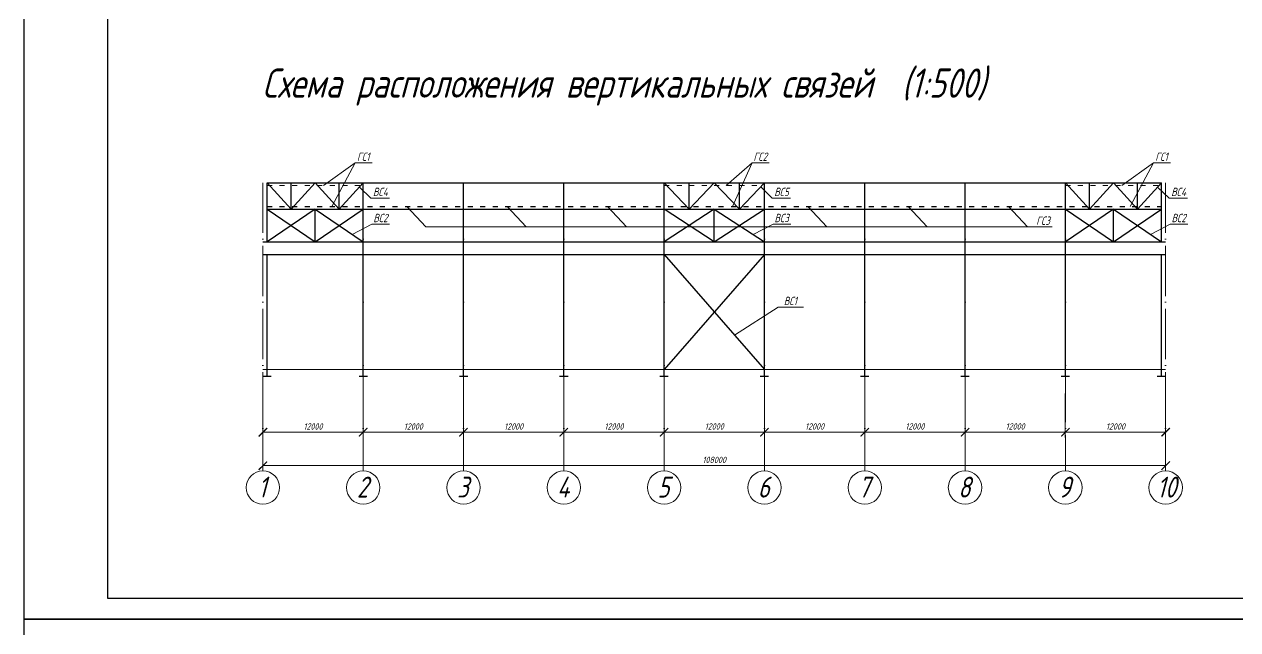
# Model space of a CAD drawing. Header units: millimetres. Extents: x 1665 to 4316, y 443 to 1647.
# Drawn here: x 1665 to 1955.4, y 1050.5 to 1195.4 of the extents above; entities that cross this region are included whole.
import ezdxf

# ---------------------------------------------------------------- set-up
doc = ezdxf.new("R2010")
doc.units = ezdxf.units.MM
doc.linetypes.add('ACAD_ISO03W100', pattern=[30, 12, -18])
doc.linetypes.add('ACAD_ISO04W100', pattern=[30, 24, -3, 0, -3])
doc.layers.get('0').update_dxf_attribs({"lineweight": 18})
doc.styles.get("Standard").update_dxf_attribs({"font": 'romans.shx', "width": 0.75, "oblique": 15, "height": 1.5})
doc.dimstyles.new('ISO-25', dxfattribs={"dimtxt": 1.5, "dimasz": 2, "dimexe": 1.25, "dimexo": 0.625, "dimtad": 1, "dimtxsty": 'Standard', "dimblk": 'ARCHTICK', "dimcen": 2.5, "dimadec": 0, "dimazin": 0, "dimtfac": 1, "dimtmove": 0, "dimatfit": 3, "dimldrblk": 'NONE', "dimfxl": 1, "dimlwd": 18, "dimlwe": 18, "dimarcsym": 0})

# ---------------------------------------------------------------- blocks, each defined once
blk = doc.blocks.new('_ArchTick')
at = {"color": 0, "linetype": 'ByBlock', "const_width": 0.15}
blk.add_lwpolyline([(-0.5, -0.5), (0.5, 0.5)], dxfattribs=at)
blk = doc.blocks.new('*D62')
at = {"color": 0, "lineweight": 18, "transparency": 16777216}
for p, q in [((1722.12, 1106.98), (1722.12, 1096.49)), ((1746.12, 1106.98), (1746.12, 1096.49)), ((1722.12, 1097.74), (1746.12, 1097.74))]:
    blk.add_line(p, q, dxfattribs=at)
at = {"layer": 'Defpoints', "color": 0, "transparency": 16777216}
for p in [(1722.12, 1107.6), (1746.12, 1107.6), (1746.12, 1097.74)]:
    blk.add_point(p, dxfattribs=at)
at = {"color": 0, "lineweight": 18, "transparency": 16777216, "xscale": 2, "yscale": 2, "zscale": 2, "rotation": 180}
blk.add_blockref('_ArchTick', (1722.12, 1097.74), dxfattribs=at)
at = {"color": 0, "lineweight": 18, "transparency": 16777216, "xscale": 2, "yscale": 2, "zscale": 2}
blk.add_blockref('_ArchTick', (1746.12, 1097.74), dxfattribs=at)
at = {"color": 0, "transparency": 16777216, "insert": (1734.12, 1099.12), "char_height": 1.5, "attachment_point": 5}
blk.add_mtext('12000', dxfattribs=at)
blk = doc.blocks.new('_None')
blk = doc.blocks.new('*D63')
at = {"color": 0, "lineweight": 18, "transparency": 16777216}
for p, q in [((1746.12, 1106.98), (1746.12, 1096.49)), ((1770.12, 1106.98), (1770.12, 1096.49)), ((1746.12, 1097.74), (1770.12, 1097.74))]:
    blk.add_line(p, q, dxfattribs=at)
at = {"layer": 'Defpoints', "color": 0, "transparency": 16777216}
for p in [(1746.12, 1107.6), (1770.12, 1107.6), (1770.12, 1097.74)]:
    blk.add_point(p, dxfattribs=at)
at = {"color": 0, "lineweight": 18, "transparency": 16777216, "xscale": 2, "yscale": 2, "zscale": 2, "rotation": 180}
blk.add_blockref('_ArchTick', (1746.12, 1097.74), dxfattribs=at)
at = {"color": 0, "lineweight": 18, "transparency": 16777216, "xscale": 2, "yscale": 2, "zscale": 2}
blk.add_blockref('_ArchTick', (1770.12, 1097.74), dxfattribs=at)
at = {"color": 0, "transparency": 16777216, "insert": (1758.12, 1099.12), "char_height": 1.5, "attachment_point": 5}
blk.add_mtext('12000', dxfattribs=at)
blk = doc.blocks.new('*D64')
at = {"color": 0, "lineweight": 18, "transparency": 16777216}
for p, q in [((1770.12, 1106.98), (1770.12, 1096.49)), ((1794.12, 1106.98), (1794.12, 1096.49)), ((1770.12, 1097.74), (1794.12, 1097.74))]:
    blk.add_line(p, q, dxfattribs=at)
at = {"layer": 'Defpoints', "color": 0, "transparency": 16777216}
for p in [(1770.12, 1107.6), (1794.12, 1107.6), (1794.12, 1097.74)]:
    blk.add_point(p, dxfattribs=at)
at = {"color": 0, "lineweight": 18, "transparency": 16777216, "xscale": 2, "yscale": 2, "zscale": 2, "rotation": 180}
blk.add_blockref('_ArchTick', (1770.12, 1097.74), dxfattribs=at)
at = {"color": 0, "lineweight": 18, "transparency": 16777216, "xscale": 2, "yscale": 2, "zscale": 2}
blk.add_blockref('_ArchTick', (1794.12, 1097.74), dxfattribs=at)
at = {"color": 0, "transparency": 16777216, "insert": (1782.12, 1099.12), "char_height": 1.5, "attachment_point": 5}
blk.add_mtext('12000', dxfattribs=at)
blk = doc.blocks.new('*D65')
at = {"color": 0, "lineweight": 18, "transparency": 16777216}
for p, q in [((1794.12, 1106.98), (1794.12, 1096.49)), ((1818.12, 1106.98), (1818.12, 1096.49)), ((1794.12, 1097.74), (1818.12, 1097.74))]:
    blk.add_line(p, q, dxfattribs=at)
at = {"layer": 'Defpoints', "color": 0, "transparency": 16777216}
for p in [(1794.12, 1107.6), (1818.12, 1107.6), (1818.12, 1097.74)]:
    blk.add_point(p, dxfattribs=at)
at = {"color": 0, "lineweight": 18, "transparency": 16777216, "xscale": 2, "yscale": 2, "zscale": 2, "rotation": 180}
blk.add_blockref('_ArchTick', (1794.12, 1097.74), dxfattribs=at)
at = {"color": 0, "lineweight": 18, "transparency": 16777216, "xscale": 2, "yscale": 2, "zscale": 2}
blk.add_blockref('_ArchTick', (1818.12, 1097.74), dxfattribs=at)
at = {"color": 0, "transparency": 16777216, "insert": (1806.12, 1099.12), "char_height": 1.5, "attachment_point": 5}
blk.add_mtext('12000', dxfattribs=at)
blk = doc.blocks.new('*D66')
at = {"color": 0, "lineweight": 18, "transparency": 16777216}
for p, q in [((1818.12, 1106.98), (1818.12, 1096.49)), ((1842.12, 1106.98), (1842.12, 1096.49)), ((1818.12, 1097.74), (1842.12, 1097.74))]:
    blk.add_line(p, q, dxfattribs=at)
at = {"layer": 'Defpoints', "color": 0, "transparency": 16777216}
for p in [(1818.12, 1107.6), (1842.12, 1107.6), (1842.12, 1097.74)]:
    blk.add_point(p, dxfattribs=at)
at = {"color": 0, "lineweight": 18, "transparency": 16777216, "xscale": 2, "yscale": 2, "zscale": 2, "rotation": 180}
blk.add_blockref('_ArchTick', (1818.12, 1097.74), dxfattribs=at)
at = {"color": 0, "lineweight": 18, "transparency": 16777216, "xscale": 2, "yscale": 2, "zscale": 2}
blk.add_blockref('_ArchTick', (1842.12, 1097.74), dxfattribs=at)
at = {"color": 0, "transparency": 16777216, "insert": (1830.12, 1099.12), "char_height": 1.5, "attachment_point": 5}
blk.add_mtext('12000', dxfattribs=at)
blk = doc.blocks.new('*D67')
at = {"color": 0, "lineweight": 18, "transparency": 16777216}
for p, q in [((1842.12, 1106.98), (1842.12, 1096.49)), ((1866.12, 1106.98), (1866.12, 1096.49)), ((1842.12, 1097.74), (1866.12, 1097.74))]:
    blk.add_line(p, q, dxfattribs=at)
at = {"layer": 'Defpoints', "color": 0, "transparency": 16777216}
for p in [(1842.12, 1107.6), (1866.12, 1107.6), (1866.12, 1097.74)]:
    blk.add_point(p, dxfattribs=at)
at = {"color": 0, "lineweight": 18, "transparency": 16777216, "xscale": 2, "yscale": 2, "zscale": 2, "rotation": 180}
blk.add_blockref('_ArchTick', (1842.12, 1097.74), dxfattribs=at)
at = {"color": 0, "lineweight": 18, "transparency": 16777216, "xscale": 2, "yscale": 2, "zscale": 2}
blk.add_blockref('_ArchTick', (1866.12, 1097.74), dxfattribs=at)
at = {"color": 0, "transparency": 16777216, "insert": (1854.12, 1099.12), "char_height": 1.5, "attachment_point": 5}
blk.add_mtext('12000', dxfattribs=at)
blk = doc.blocks.new('*D68')
at = {"color": 0, "lineweight": 18, "transparency": 16777216}
for p, q in [((1866.12, 1106.98), (1866.12, 1096.49)), ((1890.12, 1106.98), (1890.12, 1096.49)), ((1866.12, 1097.74), (1890.12, 1097.74))]:
    blk.add_line(p, q, dxfattribs=at)
at = {"layer": 'Defpoints', "color": 0, "transparency": 16777216}
for p in [(1866.12, 1107.6), (1890.12, 1107.6), (1890.12, 1097.74)]:
    blk.add_point(p, dxfattribs=at)
at = {"color": 0, "lineweight": 18, "transparency": 16777216, "xscale": 2, "yscale": 2, "zscale": 2, "rotation": 180}
blk.add_blockref('_ArchTick', (1866.12, 1097.74), dxfattribs=at)
at = {"color": 0, "lineweight": 18, "transparency": 16777216, "xscale": 2, "yscale": 2, "zscale": 2}
blk.add_blockref('_ArchTick', (1890.12, 1097.74), dxfattribs=at)
at = {"color": 0, "transparency": 16777216, "insert": (1878.12, 1099.12), "char_height": 1.5, "attachment_point": 5}
blk.add_mtext('12000', dxfattribs=at)
blk = doc.blocks.new('*D69')
at = {"color": 0, "lineweight": 18, "transparency": 16777216}
for p, q in [((1890.12, 1106.98), (1890.12, 1096.49)), ((1914.12, 1106.98), (1914.12, 1096.49)), ((1890.12, 1097.74), (1914.12, 1097.74))]:
    blk.add_line(p, q, dxfattribs=at)
at = {"layer": 'Defpoints', "color": 0, "transparency": 16777216}
for p in [(1890.12, 1107.6), (1914.12, 1107.6), (1914.12, 1097.74)]:
    blk.add_point(p, dxfattribs=at)
at = {"color": 0, "lineweight": 18, "transparency": 16777216, "xscale": 2, "yscale": 2, "zscale": 2, "rotation": 180}
blk.add_blockref('_ArchTick', (1890.12, 1097.74), dxfattribs=at)
at = {"color": 0, "lineweight": 18, "transparency": 16777216, "xscale": 2, "yscale": 2, "zscale": 2}
blk.add_blockref('_ArchTick', (1914.12, 1097.74), dxfattribs=at)
at = {"color": 0, "transparency": 16777216, "insert": (1902.12, 1099.12), "char_height": 1.5, "attachment_point": 5}
blk.add_mtext('12000', dxfattribs=at)
blk = doc.blocks.new('*D70')
at = {"color": 0, "lineweight": 18, "transparency": 16777216}
for p, q in [((1914.12, 1106.98), (1914.12, 1096.49)), ((1938.12, 1106.98), (1938.12, 1096.49)), ((1914.12, 1097.74), (1938.12, 1097.74))]:
    blk.add_line(p, q, dxfattribs=at)
at = {"layer": 'Defpoints', "color": 0, "transparency": 16777216}
for p in [(1914.12, 1107.6), (1938.12, 1107.6), (1938.12, 1097.74)]:
    blk.add_point(p, dxfattribs=at)
at = {"color": 0, "lineweight": 18, "transparency": 16777216, "xscale": 2, "yscale": 2, "zscale": 2, "rotation": 180}
blk.add_blockref('_ArchTick', (1914.12, 1097.74), dxfattribs=at)
at = {"color": 0, "lineweight": 18, "transparency": 16777216, "xscale": 2, "yscale": 2, "zscale": 2}
blk.add_blockref('_ArchTick', (1938.12, 1097.74), dxfattribs=at)
at = {"color": 0, "transparency": 16777216, "insert": (1926.12, 1099.12), "char_height": 1.5, "attachment_point": 5}
blk.add_mtext('12000', dxfattribs=at)
blk = doc.blocks.new('*D71')
at = {"color": 0, "lineweight": 18, "transparency": 16777216}
for p, q in [((1722.12, 1109.12), (1722.12, 1088.49)), ((1938.12, 1109.12), (1938.12, 1088.49)), ((1722.12, 1089.74), (1938.12, 1089.74))]:
    blk.add_line(p, q, dxfattribs=at)
at = {"layer": 'Defpoints', "color": 0, "transparency": 16777216}
for p in [(1722.12, 1109.74), (1938.12, 1109.74), (1938.12, 1089.74)]:
    blk.add_point(p, dxfattribs=at)
at = {"color": 0, "lineweight": 18, "transparency": 16777216, "xscale": 2, "yscale": 2, "zscale": 2, "rotation": 180}
blk.add_blockref('_ArchTick', (1722.12, 1089.74), dxfattribs=at)
at = {"color": 0, "lineweight": 18, "transparency": 16777216, "xscale": 2, "yscale": 2, "zscale": 2}
blk.add_blockref('_ArchTick', (1938.12, 1089.74), dxfattribs=at)
at = {"color": 0, "transparency": 16777216, "insert": (1830.12, 1091.12), "char_height": 1.5, "attachment_point": 5}
blk.add_mtext('108000', dxfattribs=at)

msp = doc.modelspace()

# ---------------------------------------------------------------- linework, layer by layer
at = {"lineweight": -2}
for p, q in [((1665.02, 1052.955), (1665.02, 1646.955)), ((2506.02, 1052.955), (1665.02, 1052.955)), ((1665.02, 1052.955), (2506.02, 1052.955)), ((1665.02, 458.955), (1665.02, 1052.955))]:
    msp.add_line(p, q, dxfattribs=at)
at = {"lineweight": 30}
for p, q in [((1685.02, 1057.955), (1685.02, 1641.955)), ((1723.125, 1157.442), (1728.875, 1151.142)), ((1728.875, 1151.142), (1734.625, 1157.442)), ((1728.875, 1151.142), (1728.875, 1157.442)), ((1734.625, 1157.442), (1740.375, 1151.142)), ((1740.375, 1151.142), (1746.125, 1157.442)), ((1740.375, 1151.142), (1740.375, 1157.442)), ((1818.125, 1157.442), (1824.125, 1151.142)), ((1824.125, 1151.142), (1830.125, 1157.442)), ((1824.125, 1151.142), (1824.125, 1157.442)), ((1830.125, 1157.442), (1836.125, 1151.142)), ((1836.125, 1151.142), (1842.125, 1157.442)), ((1836.125, 1151.142), (1836.125, 1157.442)), ((1914.125, 1157.442), (1919.875, 1151.142)), ((1919.875, 1151.142), (1925.625, 1157.442)), ((1919.875, 1151.142), (1919.875, 1157.442)), ((1925.625, 1157.442), (1931.375, 1151.142)), ((1931.375, 1151.142), (1937.125, 1157.442)), ((1931.375, 1151.142), (1931.375, 1157.442)), ((1734.625, 1151.142), (1723.125, 1143.282)), ((1723.125, 1151.142), (1734.625, 1143.282)), ((1734.625, 1143.282), (1734.625, 1151.142)), ((1734.625, 1143.282), (1746.125, 1151.142)), ((1734.625, 1151.142), (1746.125, 1143.282)), ((1830.125, 1143.282), (1818.125, 1151.142)), ((1830.125, 1151.142), (1818.125, 1143.282)), ((1830.125, 1143.282), (1830.125, 1151.142)), ((1830.125, 1143.282), (1842.125, 1151.142)), ((1830.125, 1151.142), (1842.125, 1143.282)), ((1925.625, 1151.142), (1914.125, 1143.282)), ((1914.125, 1151.142), (1925.625, 1143.282)), ((1925.625, 1143.282), (1925.625, 1151.142)), ((1925.625, 1143.282), (1937.125, 1151.142)), ((1925.625, 1151.142), (1937.125, 1143.282)), ((1818.125, 1140.282), (1842.125, 1112.742)), ((1842.125, 1140.282), (1818.125, 1112.742)), ((2501.02, 1057.955), (1685.02, 1057.955))]:
    msp.add_line(p, q, dxfattribs=at)
for p, q in [((1736.646, 1156.842), (1744.202, 1162.231)), ((1744.202, 1162.231), (1738.639, 1151.742)), ((1744.202, 1162.231), (1748.282, 1162.231)), ((1832.964, 1156.842), (1839.202, 1162.231)), ((1839.202, 1162.231), (1834.489, 1151.742)), ((1839.202, 1162.231), (1843.282, 1162.231)), ((1927.646, 1156.842), (1935.202, 1162.231)), ((1935.202, 1162.231), (1929.639, 1151.742)), ((1935.202, 1162.231), (1939.282, 1162.231)), ((1745.203, 1156.433), (1747.975, 1153.808)), ((1841.253, 1156.527), (1843.975, 1153.808)), ((1936.203, 1156.433), (1938.975, 1153.808)), ((1747.975, 1153.808), (1752.375, 1153.808)), ((1843.975, 1153.808), (1848.375, 1153.808)), ((1938.975, 1153.808), (1943.375, 1153.808)), ((1756.546, 1151.742), (1761.091, 1146.914)), ((1780.546, 1151.742), (1785.091, 1146.914)), ((1804.546, 1151.742), (1809.091, 1146.914)), ((1852.546, 1151.742), (1857.091, 1146.914)), ((1876.546, 1151.742), (1881.091, 1146.914)), ((1900.546, 1151.742), (1905.091, 1146.914)), ((1937.125, 1151.142), (1937.125, 1143.542)), ((1743.469, 1145.098), (1748.183, 1147.557)), ((1748.183, 1147.557), (1752.404, 1147.557)), ((1761.091, 1146.914), (1910.957, 1146.914)), ((1839.404, 1145.064), (1844.183, 1147.557)), ((1844.183, 1147.557), (1848.404, 1147.557)), ((1934.469, 1145.098), (1939.183, 1147.557)), ((1939.183, 1147.557), (1943.404, 1147.557)), ((1834.981, 1120.94), (1845.409, 1127.701)), ((1845.409, 1127.701), (1851.473, 1127.701)), ((1722.125, 1112.742), (1938.125, 1112.742))]:
    msp.add_line(p, q)
at = {"linetype": 'ACAD_ISO04W100', "ltscale": 0.5}
for p, q in [((1722.125, 1157.442), (1722.125, 1088.742)), ((1746.125, 1157.442), (1746.125, 1088.492)), ((1770.125, 1157.442), (1770.125, 1088.492)), ((1794.125, 1157.442), (1794.125, 1088.492)), ((1818.125, 1157.442), (1818.125, 1088.492)), ((1842.125, 1157.442), (1842.125, 1088.492)), ((1866.125, 1157.442), (1866.125, 1088.492)), ((1890.125, 1157.442), (1890.125, 1088.492)), ((1914.125, 1157.442), (1914.125, 1088.492)), ((1938.125, 1157.442), (1938.125, 1088.742))]:
    msp.add_line(p, q, dxfattribs=at)
at = {"lineweight": 25}
for p, q in [((1723.125, 1157.442), (1937.125, 1157.442)), ((1723.125, 1143.282), (1723.125, 1157.442)), ((1746.125, 1111.142), (1746.125, 1157.442)), ((1770.125, 1111.142), (1770.125, 1157.442)), ((1794.125, 1111.142), (1794.125, 1157.442)), ((1818.125, 1111.142), (1818.125, 1157.442)), ((1842.125, 1111.142), (1842.125, 1157.442)), ((1866.125, 1111.142), (1866.125, 1157.442)), ((1890.125, 1111.142), (1890.125, 1157.442)), ((1914.125, 1111.142), (1914.125, 1157.442)), ((1937.125, 1143.282), (1937.125, 1157.442)), ((1722.125, 1143.282), (1938.125, 1143.282)), ((1722.125, 1140.282), (1938.125, 1140.282)), ((1723.125, 1111.142), (1723.125, 1140.282)), ((1937.125, 1111.142), (1937.125, 1140.282)), ((1722.125, 1111.142), (1724.125, 1111.142)), ((1745.125, 1111.142), (1747.125, 1111.142)), ((1769.125, 1111.142), (1771.125, 1111.142)), ((1793.125, 1111.142), (1795.125, 1111.142)), ((1817.125, 1111.142), (1819.125, 1111.142)), ((1841.125, 1111.142), (1843.125, 1111.142)), ((1865.125, 1111.142), (1867.125, 1111.142)), ((1889.125, 1111.142), (1891.125, 1111.142)), ((1913.125, 1111.142), (1915.125, 1111.142)), ((1936.125, 1111.142), (1938.125, 1111.142))]:
    msp.add_line(p, q, dxfattribs=at)
at = {"linetype": 'ACAD_ISO03W100', "ltscale": 0.1}
for p, q in [((1723.125, 1156.842), (1746.125, 1156.842)), ((1818.125, 1156.842), (1842.125, 1156.842)), ((1914.125, 1156.842), (1937.125, 1156.842))]:
    msp.add_line(p, q, dxfattribs=at)
at = {"linetype": 'ACAD_ISO03W100', "lineweight": 25, "ltscale": 0.1}
msp.add_line((1723.125, 1151.742), (1937.125, 1151.742), dxfattribs=at)
at = {"lineweight": 25, "ltscale": 0.1}
msp.add_line((1723.125, 1151.142), (1937.125, 1151.142), dxfattribs=at)
for centre in [(1722.125, 1084.492), (1746.125, 1084.492), (1770.125, 1084.492), (1794.125, 1084.492), (1818.125, 1084.492), (1842.125, 1084.492), (1866.125, 1084.492), (1890.125, 1084.492), (1914.125, 1084.492), (1938.125, 1084.492)]:
    msp.add_circle(centre, 4)

# ---------------------------------------------------------------- texts
for s, width, insert, char_height, attachment_point in [('Схема расположения вертикальных связей  (1:500)', 220.2638, (1721.95, 1184.827), 7, 1), ('ГС1', 14.11222, (1746.125, 1163.699), 2, 5), ('ГС2', 14.11222, (1841.125, 1163.699), 2, 5), ('ГС1', 14.11222, (1937.125, 1163.699), 2, 5), ('ВС4', 14.11222, (1750.219, 1155.277), 2, 5), ('ВС5', 14.11222, (1846.219, 1155.277), 2, 5), ('ВС4', 14.11222, (1941.219, 1155.277), 2, 5), ('ВС2', 14.11222, (1750.247, 1149.025), 2, 5), ('ВС3', 14.11222, (1846.247, 1149.025), 2, 5), ('ВС2', 14.11222, (1941.247, 1149.025), 2, 5), ('ГС3', 14.11222, (1908.8, 1148.382), 2, 5), ('ВС1', 14.11222, (1848.323, 1129.169), 2, 5), ('1', 8.20492, (1721.946, 1084.605), 5, 5), ('2', 8.20492, (1745.946, 1084.605), 5, 5), ('3', 8.20492, (1769.946, 1084.605), 5, 5), ('4', 8.20492, (1793.946, 1084.605), 5, 5), ('5', 8.20492, (1817.946, 1084.605), 5, 5), ('6', 8.20492, (1841.946, 1084.605), 5, 5), ('7', 8.20492, (1865.946, 1084.605), 5, 5), ('8', 8.20492, (1889.946, 1084.605), 5, 5), ('9', 8.20492, (1913.946, 1084.605), 5, 5), ('10', 8.20492, (1938.339, 1084.605), 5, 5)]:
    msp.add_mtext_dynamic_manual_height_columns(s, width=width, gutter_width=7.5, heights=[0], dxfattribs=dict(insert=insert, char_height=char_height, attachment_point=attachment_point))

# ---------------------------------------------------------------- dimensions: what is measured, and where the dimension line sits
for base, p1, p2, text, picture, middle in [((1938.125, 1089.742), (1722.125, 1109.742), (1938.125, 1109.742), '108000', '*D71', (1830.125, 1091.117)), ((1746.125, 1097.742), (1722.125, 1107.604), (1746.125, 1107.604), '12000', '*D62', (1734.125, 1099.117)), ((1770.125, 1097.742), (1746.125, 1107.604), (1770.125, 1107.604), '12000', '*D63', (1758.125, 1099.117)), ((1794.125, 1097.742), (1770.125, 1107.604), (1794.125, 1107.604), '12000', '*D64', (1782.125, 1099.117)), ((1818.125, 1097.742), (1794.125, 1107.604), (1818.125, 1107.604), '12000', '*D65', (1806.125, 1099.117)), ((1842.125, 1097.742), (1818.125, 1107.604), (1842.125, 1107.604), '12000', '*D66', (1830.125, 1099.117)), ((1866.125, 1097.742), (1842.125, 1107.604), (1866.125, 1107.604), '12000', '*D67', (1854.125, 1099.117)), ((1890.125, 1097.742), (1866.125, 1107.604), (1890.125, 1107.604), '12000', '*D68', (1878.125, 1099.117)), ((1914.125, 1097.742), (1890.125, 1107.604), (1914.125, 1107.604), '12000', '*D69', (1902.125, 1099.117)), ((1938.125, 1097.742), (1914.125, 1107.604), (1938.125, 1107.604), '12000', '*D70', (1926.125, 1099.117))]:
    dim = msp.add_linear_dim(base=base, p1=p1, p2=p2, text=text, dimstyle='ISO-25', override={"dimtxt": 2})
    dim.commit()
    dim.dimension.update_dxf_attribs({"geometry": picture, "text_midpoint": middle})

doc.saveas('drawing.dxf')
